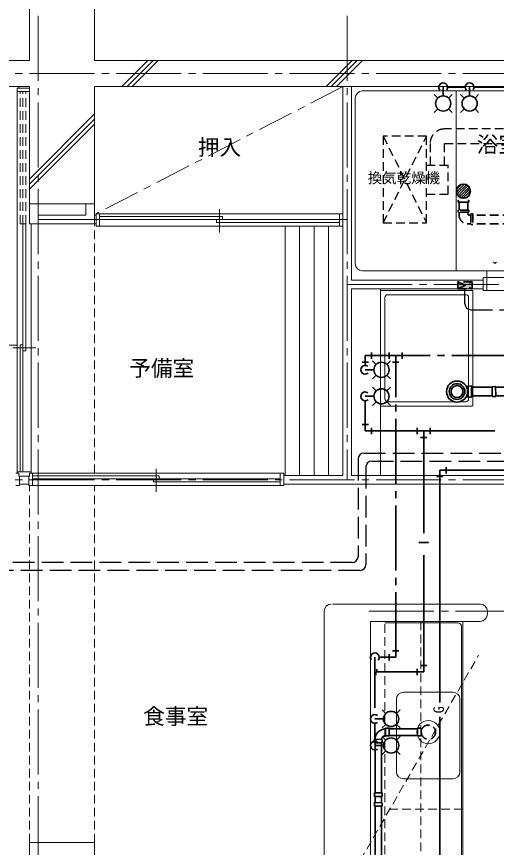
# Model space of a CAD drawing. Units: millimetres at full size, sheet at 1:50; details may follow other scales. Extents: x -9674 to 9699, y -6794 to 6791.
# Drawn here: x -3156 to 167, y -1833 to 3915 of the extents above; entities that cross this region are included whole.
import ezdxf
from ezdxf.enums import TextEntityAlignment as Align

# ---------------------------------------------------------------- set-up
doc = ezdxf.new("R2010")
doc.units = ezdxf.units.MM
doc.header["$LTSCALE"] = 50
for name, pattern in [('CHAIN1', [8, 5, -1, 1, -1]), ('CHAIN2', [12, 9, -1, 1, -1]), ('DASHED1', [1.8, 1.2, -0.6]), ('DASHED3', [4, 3, -1])]:
    doc.linetypes.add(name, pattern=pattern)
for name, color, linetype, lineweight in [('1-0_芯', 134, 'CHAIN2', 9), ('1-1_躯体', 134, 'Continuous', 9), ('1-2_間仕切', 134, 'Continuous', 9), ('1-3_建具', 134, 'Continuous', 9), ('1-4_仕上げ', 134, 'Continuous', 9), ('1-5_設備', 134, 'Continuous', 9), ('1-7_その他', 134, 'DASHED1', 9), ('1-8_ハッチ', 134, 'Continuous', 9), ('1-C_梁', 134, 'DASHED1', 9), ('2-0_芯', 3, 'Continuous', 35), ('2-2', 5, 'DASHED3', 25), ('2-3_建具', 4, 'Continuous', 35), ('2-9_金物', 1, 'CHAIN2', 35), ('2-A_文字', 6, 'Continuous', 35), ('2-C', 2, 'DASHED1', 25)]:
    doc.layers.add(name, color=color, linetype=linetype, lineweight=lineweight)
doc.layers.add('1-A_文字', color=134, linetype='Continuous')
doc.styles.add('ＭＳ ゴシック', font='')
doc.styles.get('ＭＳ ゴシック').set_extended_font_data('MS Gothic')

msp = doc.modelspace()

# ---------------------------------------------------------------- linework, layer by layer
at = {"layer": '1-0_芯'}
for p, q in [((-3005.88, 4520.51), (-3005.88, -3699.49)), ((-865.88, 4520.51), (-865.88, 710.51)), ((-8465.88, 3520.51), (8544.12, 3520.51)), ((-3005.88, 2510.51), (-865.88, 2510.51)), ((-865.88, 2060.51), (2313.12, 2060.51)), ((-8465.88, 710.51), (3114.12, 710.51)), ((-715.88, -199.49), (2714.12, -199.49))]:
    msp.add_line(p, q, dxfattribs=at)
at = {"layer": '1-1_躯体'}
for p, q in [((-3065.88, 4420.51), (-3065.88, 3610.51)), ((-2615.88, 4420.51), (-2615.88, 3610.51)), ((-3065.88, 3610.51), (-6665.88, 3610.51)), ((1884.12, 3610.51), (-2615.88, 3610.51)), ((-3065.88, 3430.51), (-6665.88, 3430.51)), ((-3065.88, 3430.51), (-3065.88, 2620.51)), ((1884.12, 3430.51), (-2615.88, 3430.51)), ((-2615.88, 3430.51), (-2615.88, 2620.51)), ((-3065.88, 2620.51), (-2615.88, 2620.51)), ((-3065.88, -1799.49), (-2615.88, -1799.49)), ((-3065.88, -1799.49), (-3065.88, -2609.49)), ((-2615.88, -1799.49), (-2615.88, -2609.49))]:
    msp.add_line(p, q, dxfattribs=at)
at = {"layer": '1-2_間仕切'}
for p, q in [((-3140.88, 3430.51), (-3140.88, 3420.51)), ((-895.88, 3430.51), (-895.88, 740.51)), ((-835.88, 3430.51), (-835.88, 2090.51)), ((-3065.88, 2620.51), (-3065.88, 2480.51)), ((-2675.88, 2620.51), (-2675.88, 2540.51)), ((-2615.88, 2620.51), (-2615.88, 2480.51)), ((-2615.88, 2540.51), (-2605.88, 2540.51)), ((-3065.88, 2480.51), (-2615.88, 2480.51)), ((-2615.88, 2480.51), (-2605.88, 2480.51)), ((76.12, 2090.51), (-835.88, 2090.51)), ((-835.88, 2030.51), (-835.88, 740.51)), ((76.12, 2030.51), (-835.88, 2030.51)), ((-1305.88, 740.51), (-895.88, 740.51)), ((-835.88, 740.51), (1010.62, 740.51)), ((-1305.88, 680.51), (888.12, 680.51))]:
    msp.add_line(p, q, dxfattribs=at)
msp.add_lwpolyline([(-3005.88, 2620.51), (-3005.88, 2540.51), (-2675.88, 2540.51)], dxfattribs=at)
at = {"layer": '1-3_建具'}
for p, q in [((-3150.88, 3410.51), (-3150.88, 765.51)), ((-3065.88, 3395.51), (-3150.88, 3395.51)), ((-2605.88, 2550.51), (-2580.88, 2550.51)), ((-2605.88, 2550.51), (-2605.88, 2465.51)), ((-2580.88, 2550.51), (-2580.88, 2465.51)), ((-2580.88, 2550.51), (-920.88, 2550.51)), ((-1730.88, 2531.34), (-2580.88, 2531.34)), ((-1750.88, 2421.34), (-1750.88, 2581.34)), ((-1730.88, 2511.34), (-1730.88, 2531.34)), ((-920.88, 2550.51), (-920.88, 2465.51)), ((-920.88, 2550.51), (-895.88, 2550.51)), ((-3111.71, 1603.01), (-3111.71, 2480.51)), ((-3111.71, 2480.51), (-3091.71, 2480.51)), ((-3091.71, 2480.51), (-3091.71, 1603.01)), ((-3055.88, 2480.51), (-3055.88, 765.51)), ((-2580.88, 2511.34), (-1730.88, 2511.34)), ((-1770.88, 2491.34), (-1770.88, 2511.34)), ((-1770.88, 2511.34), (-920.88, 2511.34)), ((-920.88, 2491.34), (-1770.88, 2491.34)), ((-2605.88, 2465.51), (-2580.88, 2465.51)), ((-920.88, 2465.51), (-2580.88, 2465.51)), ((-920.88, 2465.51), (-895.88, 2465.51)), ((76.12, 2110.51), (101.12, 2110.51)), ((76.12, 2020.51), (76.12, 2110.51)), ((101.12, 2110.51), (821.12, 2110.51)), ((101.12, 2110.51), (101.12, 2020.51)), ((76.12, 2020.51), (101.12, 2020.51)), ((101.12, 2020.51), (821.12, 2020.51)), ((-3021.71, 1623.01), (-3181.71, 1623.01)), ((-3111.71, 1643.01), (-3131.71, 1643.01)), ((-3131.71, 1643.01), (-3131.71, 765.51)), ((-3111.71, 765.51), (-3111.71, 1643.01)), ((-3091.71, 1603.01), (-3111.71, 1603.01)), ((-3160.88, 755.51), (-3150.88, 755.51)), ((-3150.88, 765.51), (-3055.88, 765.51)), ((-3150.88, 765.51), (-3150.88, 755.51)), ((-3065.88, 755.51), (-3065.88, 734.51)), ((-3065.88, 755.51), (-3055.88, 755.51)), ((-3055.88, 765.51), (-3055.88, 755.51)), ((-1330.88, 755.51), (-3045.88, 755.51)), ((-2188.38, 626.34), (-2188.38, 786.34)), ((-1330.88, 755.51), (-1330.88, 670.51)), ((-1330.88, 755.51), (-1305.88, 755.51)), ((-1305.88, 755.51), (-1305.88, 670.51)), ((-3140.88, 734.51), (-3065.88, 734.51)), ((-3135.88, 734.51), (-3135.88, 670.51)), ((-3070.88, 734.51), (-3070.88, 670.51)), ((-2168.38, 736.34), (-3045.88, 736.34)), ((-3045.88, 716.34), (-2168.38, 716.34)), ((-2208.38, 696.34), (-2208.38, 716.34)), ((-2208.38, 716.34), (-1330.88, 716.34)), ((-1330.88, 696.34), (-2208.38, 696.34)), ((-2168.38, 716.34), (-2168.38, 736.34)), ((-3160.88, 670.51), (-3135.88, 670.51)), ((-3135.88, 680.51), (-3070.88, 680.51)), ((-3070.88, 670.51), (-3045.88, 670.51)), ((-3045.88, 670.51), (-1330.88, 670.51)), ((-1305.88, 670.51), (-1330.88, 670.51))]:
    msp.add_line(p, q, dxfattribs=at)
at = {"layer": '1-3_建具', "linetype": 'DASHED1'}
for p, q in [((-3131.71, 2480.51), (-3131.71, 3395.51)), ((-3111.71, 2480.51), (-3111.71, 3395.51)), ((-3091.71, 2480.51), (-3091.71, 3395.51)), ((-3111.71, 2480.51), (-3131.71, 2480.51))]:
    msp.add_line(p, q, dxfattribs=at)
at = {"layer": '1-3_建具'}
for points in [[(-3065.88, 3420.51), (-3150.88, 3420.51), (-3150.88, 3395.51)], [(-3150.88, 755.51), (-3140.88, 755.51), (-3140.88, 734.51)], [(-3055.88, 755.51), (-3045.88, 755.51), (-3045.88, 670.51)]]:
    msp.add_lwpolyline(points, dxfattribs=at)
at = {"layer": '1-4_仕上げ'}
for p, q in [((-1295.88, 2465.51), (-1295.88, 740.51)), ((-1195.88, 2465.51), (-1195.88, 740.51)), ((-1095.88, 2465.51), (-1095.88, 740.51)), ((-995.88, 2465.51), (-995.88, 740.51)), ((-6618.88, 1642.18), (-3150.88, 1642.18)), ((54.12, -149.49), (-965.88, -149.49)), ((-1025.88, -199.49), (-1025.88, -1939.49)), ((104.12, -219.49), (104.12, -199.49)), ((54.12, -269.49), (-705.88, -269.49)), ((-705.88, -1939.49), (-705.88, -269.49))]:
    msp.add_line(p, q, dxfattribs=at)
for centre, start, end in [((-975.88, -199.49), 90, 180), ((54.12, -199.49), 0, 90), ((54.12, -219.49), 270, 0)]:
    msp.add_arc(centre, 50, start, end, dxfattribs=at)
at = {"layer": '1-5_設備'}
for p, q in [((879.12, 3400.51), (-760.88, 3400.51)), ((-110.88, 3400.51), (-110.88, 2155.51)), ((-810.88, 2205.51), (-810.88, 3350.51)), ((879.12, 2155.51), (-760.88, 2155.51)), ((101.12, 2110.51), (101.12, 2155.51)), ((-635.88, 2030.51), (-635.88, 740.51)), ((-635.88, 2020.51), (-0.88, 2020.51)), ((4.12, 2015.51), (4.12, 1225.51)), ((-605.88, 1970.51), (-605.88, 1270.51)), ((-585.88, 1990.51), (-45.88, 1990.51)), ((-25.88, 1970.51), (-25.88, 1270.51)), ((-0.88, 1220.51), (-635.88, 1220.51)), ((-45.88, 1250.51), (-585.88, 1250.51)), ((-100.88, -279.49), (-605.88, -279.49)), ((-65.88, -1959.49), (-65.88, -269.49)), ((-75.88, -304.49), (-75.88, -1969.49)), ((-475.88, -759.49), (-135.88, -759.49)), ((-525.88, -809.49), (-525.88, -1309.49)), ((-85.88, -1309.49), (-85.88, -809.49)), ((-475.88, -1359.49), (-135.88, -1359.49))]:
    msp.add_line(p, q, dxfattribs=at)
at = {"layer": '1-5_設備', "linetype": 'DASHED1'}
for p, q in [((-605.88, -2509.49), (-605.88, -269.49)), ((-355.88, -269.49), (-355.88, -2189.49)), ((-65.88, -1569.49), (-605.88, -1569.49))]:
    msp.add_line(p, q, dxfattribs=at)
at = {"layer": '1-5_設備'}
for centre, radius in [((-105.88, 1320.51), 40), ((-304.25, -1036.12), 80)]:
    msp.add_circle(centre, radius, dxfattribs=at)
for centre, radius, start, end in [((-760.88, 3350.51), 50, 90, 180), ((-760.88, 2205.51), 50, 180, 270), ((-0.88, 2015.51), 5, 0, 90), ((-585.88, 1970.51), 20, 90, 180), ((-45.88, 1970.51), 20, 0, 90), ((-585.88, 1270.51), 20, 180, 270), ((-45.88, 1270.51), 20, 270, 0), ((-0.88, 1225.51), 5, 270, 0), ((-100.88, -304.49), 25, 0, 90), ((-475.88, -809.49), 50, 90, 180), ((-135.88, -809.49), 50, 0, 90), ((-475.88, -1309.49), 50, 180, 270), ((-135.88, -1309.49), 50, 270, 0)]:
    msp.add_arc(centre, radius, start, end, dxfattribs=at)
at = {"layer": '1-7_その他', "linetype": 'CHAIN1'}
msp.add_line((-895.88, 3430.51), (-2605.88, 2550.51), dxfattribs=at)
at = {"layer": '1-8_ハッチ'}
for p, q in [((-2426.47, 3430.51), (-2246.47, 3610.51)), ((-2391.11, 3430.51), (-2211.11, 3610.51)), ((-2355.75, 3430.51), (-2175.75, 3610.51)), ((-1012.25, 3430.51), (-832.25, 3610.51)), ((-976.9, 3430.51), (-796.9, 3610.51)), ((-941.54, 3430.51), (-761.54, 3610.51)), ((-3065.88, 2791.1), (-2615.88, 3241.1)), ((-3065.88, 2755.74), (-2615.88, 3205.74)), ((-3065.88, 2720.39), (-2615.88, 3170.39))]:
    msp.add_line(p, q, dxfattribs=at)
at = {"layer": '1-C_梁'}
for p, q in [((-2615.88, 755.51), (-2615.88, 2480.51)), ((-3065.88, -1799.49), (-3065.88, 670.51)), ((-2615.88, -1799.49), (-2615.88, 670.51))]:
    msp.add_line(p, q, dxfattribs=at)
at = {"layer": '2-0_芯'}
for p, q in [((-109.1, 2718.68), (-73.47, 2754.36)), ((-42.08, 2661.97), (-16.66, 2687.42)), ((-34.54, 1358.87), (-6.89, 1359.43)), ((-34.54, 1358.87), (-34.54, 1282.16)), ((-5.5, 1282.75), (-6.89, 1359.43)), ((136.54, 1350.76), (-6.73, 1350.76)), ((162.2, 1354.61), (136.47, 1354.08)), ((136.47, 1354.08), (137.86, 1285.77)), ((160.97, 1354.58), (137.71, 1354.11)), ((160.97, 1354.58), (162.36, 1286.27)), ((1019.05, 1350.76), (161.2, 1350.76)), ((-34.54, 1282.16), (-5.5, 1282.75)), ((137.77, 1290.26), (-5.64, 1290.26)), ((162.36, 1286.27), (137.86, 1285.77)), ((162.36, 1286.27), (137.86, 1285.77)), ((1020.28, 1290.26), (162.12, 1290.26)), ((-600.83, -1009.47), (-600.83, -1062.77)), ((-600.83, -1009.47), (-600.83, -1062.77)), ((-600.83, -1009.47), (-576.33, -1009.47)), ((-600.83, -1009.47), (-576.33, -1009.47)), ((-576.33, -1009.47), (-576.33, -1062.77)), ((-576.33, -1009.47), (-576.33, -1062.77)), ((-573.19, -1013.21), (-379.26, -1013.21)), ((-379.26, -1062.77), (-379.26, -1009.47)), ((-379.26, -1062.77), (-379.26, -1009.47)), ((-354.76, -1009.47), (-379.26, -1009.47)), ((-354.76, -1062.77), (-354.76, -1009.47)), ((-354.76, -1013.42), (-348.09, -1013.42)), ((-677.98, -1085.06), (-678.48, -1109.56)), ((-624.69, -1086.15), (-677.98, -1085.06)), ((-624.69, -1086.15), (-625.19, -1110.64)), ((-624.69, -1086.15), (-624.89, -1095.69)), ((-600.83, -1062.77), (-576.33, -1062.77)), ((-600.83, -1062.77), (-576.33, -1062.77)), ((-573.19, -1059.03), (-379.26, -1059.03)), ((-354.76, -1062.77), (-379.26, -1062.77)), ((-354.76, -1058.82), (-348.09, -1058.82)), ((-625.19, -1110.64), (-678.48, -1109.56)), ((-647.79, -1110.18), (-678.48, -1109.56)), ((-673.36, -1109.66), (-673.54, -1456.2)), ((-628.93, -1110.64), (-628.93, -1457.1)), ((-677.98, -1456.11), (-678.48, -1480.6)), ((-625.19, -1481.69), (-678.48, -1480.6)), ((-625.19, -1481.69), (-678.48, -1480.6)), ((-624.69, -1457.19), (-677.98, -1456.11)), ((-673.76, -1480.7), (-673.78, -1523.4)), ((-628.93, -1481.61), (-628.93, -1524.31)), ((-624.69, -1457.19), (-625.19, -1481.69)), ((-624.69, -1457.19), (-625.19, -1481.69)), ((-677.98, -1523.31), (-678.48, -1547.81)), ((-625.19, -1548.89), (-678.48, -1547.81)), ((-625.19, -1548.89), (-678.48, -1547.81)), ((-624.69, -1524.4), (-677.98, -1523.31)), ((-673.59, -1547.81), (-673.84, -2004.73)), ((-628.93, -1548.89), (-628.93, -2005.64)), ((-624.69, -1524.4), (-625.19, -1548.89)), ((-624.69, -1524.4), (-625.19, -1548.89))]:
    msp.add_line(p, q, dxfattribs=at)
at = {"layer": '2-0_芯', "linetype": 'DASHED1'}
for p, q in [((-98.08, 2631.11), (-98.2, 2642.11)), ((-98.08, 2631.11), (-92.38, 2630.58)), ((-30.78, 2631.24), (-92.38, 2630.58)), ((-91.73, 2576.03), (-91.75, 2630.58)), ((-31.29, 2576.07), (-31.33, 2631.65)), ((-25.09, 2631.91), (-30.78, 2631.24)), ((-25.09, 2631.91), (-25.21, 2642.91)), ((-24.46, 2576.07), (-98.46, 2576.03)), ((-91.71, 2541.06), (-91.72, 2561.23)), ((-31.27, 2551.59), (-31.27, 2561.27)), ((-24.46, 2561.27), (-24.47, 2576.1)), ((-21.26, 2541.6), (-10.34, 2541.61)), ((4.46, 2549.68), (-10.37, 2549.67)), ((-10.34, 2549.68), (-10.29, 2475.68)), ((810.87, 2542.24), (4.46, 2541.62)), ((-31.68, 2481.09), (-10.3, 2481.1)), ((810.87, 2481.5), (4.5, 2481.1))]:
    msp.add_line(p, q, dxfattribs=at)
at = {"layer": '2-0_芯'}
for points in [[(-110.04, 2700.05), (-103.22, 2706.88), (-61.66, 2748.5), (-54.84, 2755.33)], [(-106.04, 2686.37), (-85.54, 2706.9), (-61.65, 2730.82), (-41.15, 2751.34)], [(-99.13, 2675.6), (-67.86, 2706.91), (-61.63, 2713.15), (-30.37, 2744.45)], [(-90.03, 2667.03), (-61.62, 2695.47), (-50.19, 2706.92), (-21.78, 2735.36)], [(-78.42, 2660.95), (-61.61, 2677.79), (-32.51, 2706.93), (-15.7, 2723.76)], [(-63.68, 2658.03), (-61.6, 2660.11), (-14.83, 2706.94), (-12.75, 2709.02)], [(-624.69, -1086.15), (-677.98, -1085.06), (-678.48, -1109.56)], [(-624.69, -1457.19), (-677.98, -1456.11), (-678.48, -1480.6)], [(-624.69, -1524.4), (-677.98, -1523.31), (-678.48, -1547.81)]]:
    msp.add_lwpolyline(points, dxfattribs=at)
at = {"layer": '2-0_芯', "linetype": 'DASHED1'}
for points in [[(-24.46, 2561.27), (-98.46, 2561.23), (-98.47, 2576.05)], [(4.46, 2549.68), (4.51, 2475.68), (-10.32, 2475.67)]]:
    msp.add_lwpolyline(points, dxfattribs=at)
at = {"layer": '2-0_芯'}
for centre, radius in [((-61.63, 2706.91), 49.09), ((-105.88, 1320.51), 72.97), ((-105.88, 1320.51), 54.3), ((-105.88, 1320.51), 41.55)]:
    msp.add_circle(centre, radius, dxfattribs=at)
at = {"layer": '2-0_芯', "linetype": 'DASHED1'}
msp.add_circle((-304.25, -1036.12), 49.37, dxfattribs=at)
for centre, radius, start, end in [((-100.24, 2645.56), 4, 300.62129, 0.62129), ((-23.24, 2646.39), 4, 180.62129, 240.62129), ((-31.71, 2541.09), 60, 180.02797, 270.02797), ((-21.27, 2551.6), 10, 180.0444, 270.0444)]:
    msp.add_arc(centre, radius, start, end, dxfattribs=at)
at = {"layer": '2-0_芯'}
for centre, radius, start, end in [((-598.33, -1089.19), 75.77, 91.891, 176.9407), ((-598.33, -1089.19), 30.37, 94.722, 174.10651), ((-598.33, -1089.19), 30.37, 174.10651, 174.111), ((-598.33, -1460.23), 30.37, 174.10651, 174.111), ((-598.33, -1527.44), 30.37, 174.10651, 174.111)]:
    msp.add_arc(centre, radius, start, end, dxfattribs=at)
at = {"layer": '2-2', "color": 4, "linetype": 'DASHED1', "lineweight": 35}
for p, q in [((-101.35, 2030.51), (-1.35, 2080.51)), ((-101.35, 2080.51), (-1.35, 2030.51)), ((-1.35, 2080.51), (-101.35, 2080.51)), ((-101.35, 2080.51), (-101.35, 2030.51)), ((-1.35, 2080.51), (-1.35, 2030.51)), ((-101.35, 2030.51), (-1.35, 2030.51))]:
    msp.add_line(p, q, dxfattribs=at)
at = {"layer": '2-2'}
for p, q in [((-51.35, 1926.64), (-51.35, 2030.51)), ((-11.35, 1886.64), (714.45, 1886.64)), ((-751.65, 894.31), (889.94, 894.31)), ((-791.65, 854.31), (-791.65, 177.83)), ((-696.7, 839.35), (1004.29, 839.35)), ((-736.7, 799.35), (-736.7, 122.87)), ((-831.65, 137.83), (-3417.14, 137.83)), ((-776.7, 82.87), (-3302.79, 82.87))]:
    msp.add_line(p, q, dxfattribs=at)
msp.add_arc((156.59, 2221.99), 11.7, 211.23674, 328.76326, dxfattribs=at)
at = {"layer": '2-2', "linetype": 'Continuous'}
for centre, start, end in [((-11.35, 1926.64), 180, 270), ((-751.65, 854.31), 90, 180), ((-696.7, 799.35), 90, 180), ((-831.65, 177.83), 270, 0), ((-776.7, 122.87), 270, 0)]:
    msp.add_arc(centre, 40, start, end, dxfattribs=at)
at = {"layer": '2-2', "color": 150}
msp.add_solid([(-101.35, 2080.51), (-1.35, 2080.51), (-101.35, 2030.51), (-1.35, 2030.51)], dxfattribs=at)
at = {"layer": '2-3_建具'}
for p, q in [((-224.81, 776.02), (1684.43, 776.02)), ((-224.81, -831.32), (-224.81, 776.02)), ((-180.51, 754.42), (-180.51, 797.62)), ((-246.41, 731.73), (-203.21, 731.73)), ((-224.81, -2512.81), (-224.81, -931.32))]:
    msp.add_line(p, q, dxfattribs=at)
at = {"layer": '2-9_金物', "linetype": 'Continuous'}
for p, q in [((-18.63, 3365.99), (-18.63, 3425.82)), ((-55.79, 3350.6), (-81.01, 3375.81)), ((18.53, 3350.6), (43.75, 3375.81)), ((-55.79, 3276.28), (-81.01, 3251.06)), ((18.53, 3276.28), (43.75, 3251.06)), ((-666.48, 1508.06), (-691.7, 1533.28)), ((-592.16, 1508.06), (-566.94, 1533.28)), ((-681.87, 1470.9), (-741.71, 1470.9)), ((-666.48, 1433.74), (-691.7, 1408.52)), ((-592.16, 1433.74), (-566.94, 1408.52)), ((-599.83, -1091.23), (-625.04, -1066.01)), ((-525.51, -1091.23), (-500.29, -1066.01)), ((-615.22, -1128.39), (-675.05, -1128.39)), ((-599.83, -1165.55), (-625.04, -1190.76)), ((-525.51, -1165.55), (-500.29, -1190.76))]:
    msp.add_line(p, q, dxfattribs=at)
at = {"layer": '2-9_金物'}
for p, q in [((11.71, 3425.82), (299.26, 3425.82)), ((-741.71, 1501.24), (-741.71, 1569.11)), ((-741.71, 1569.11), (1518.42, 1569.11)), ((-697.41, 1547.51), (-697.41, 1590.71)), ((-574.95, 1590.71), (-574.95, 1547.51)), ((-530.66, -518.25), (-530.66, 1569.11)), ((-486.36, 1590.71), (-486.36, 1547.51)), ((-763.31, 1524.81), (-720.11, 1524.81)), ((-552.26, 1524.81), (-509.06, 1524.81)), ((-574.95, -496.65), (-574.95, -539.85)), ((-509.06, -473.95), (-552.26, -473.95)), ((-675.05, -868.78), (-675.05, -518.25)), ((-644.71, -518.25), (-530.66, -518.25)), ((-675.05, -975.26), (-675.05, -1098.05))]:
    msp.add_line(p, q, dxfattribs=at)
at = {"layer": '2-9_金物', "linetype": 'Continuous'}
for centre in [(-18.63, 3313.44), (-629.32, 1470.9), (-562.67, -1128.39)]:
    msp.add_circle(centre, 52.55, dxfattribs=at)
for centre, start, end in [((-18.63, 3425.82), 325.151, 219.51), ((-741.71, 1470.9), 55.151, 309.51), ((-675.05, -518.25), 320.49, 214.849), ((-675.05, -1128.39), 50.49, 304.849)]:
    msp.add_arc(centre, 30.34, start, end, dxfattribs=at)
at = {"layer": '2-A_文字'}
for p, q in [((-202.1, 3365.99), (-202.1, 3425.82)), ((-171.76, 3425.82), (-48.97, 3425.82)), ((-239.25, 3350.6), (-264.47, 3375.81)), ((-164.94, 3350.6), (-139.72, 3375.81)), ((-239.25, 3276.28), (-264.47, 3251.06)), ((-164.94, 3276.28), (-139.72, 3251.06)), ((-666.48, 1324.59), (-691.7, 1349.81)), ((-592.16, 1324.59), (-566.94, 1349.81)), ((-681.87, 1287.43), (-741.71, 1287.43)), ((-741.71, 1257.09), (-741.71, 1048.04)), ((-666.48, 1250.28), (-691.7, 1225.06)), ((-592.16, 1250.28), (-566.94, 1225.06)), ((-763.31, 1092.33), (-720.11, 1092.33)), ((154.75, 1048.04), (-741.71, 1048.04)), ((-697.41, 1026.44), (-697.41, 1069.64)), ((-381.19, 1069.64), (-381.19, 1026.44)), ((-336.9, 341.15), (-336.9, 1048.04)), ((-292.6, 1069.64), (-292.6, 1026.44)), ((-358.5, 1003.74), (-315.3, 1003.74)), ((-302.48, 276.65), (-371.31, 276.65)), ((-336.9, 188.74), (-336.9, -619.81)), ((-664.65, -619.81), (-336.9, -619.81)), ((-381.19, -641.41), (-381.19, -598.21)), ((-315.3, -575.51), (-358.5, -575.51)), ((-599.83, -907.76), (-625.04, -882.54)), ((-525.51, -907.76), (-500.29, -882.54)), ((-615.22, -944.92), (-675.05, -944.92)), ((-599.83, -982.08), (-625.04, -1007.3)), ((-525.51, -982.08), (-500.29, -1007.3))]:
    msp.add_line(p, q, dxfattribs=at)
for centre in [(-202.1, 3313.44), (-629.32, 1287.43), (-562.67, -944.92)]:
    msp.add_circle(centre, 52.55, dxfattribs=at)
for centre, radius, start, end in [((-202.1, 3425.82), 30.34, 325.151, 219.51), ((-741.71, 1287.43), 30.34, 55.151, 309.51), ((-658.58, -629.81), 11.7, 121.23674, 238.76326), ((-670.71, -609.81), 11.7, 301.23674, 58.76326), ((-675.05, -944.92), 30.34, 50.49, 304.849)]:
    msp.add_arc(centre, radius, start, end, dxfattribs=at)
at = {"layer": '2-C'}
for p, q in [((1746.43, 3137.29), (-192.45, 3137.29)), ((-617.45, 2487.29), (-317.45, 3087.29)), ((-617.45, 3087.29), (-317.45, 2487.29)), ((-317.45, 2487.29), (-317.45, 3087.29)), ((-292.45, 3037.29), (-292.45, 2887.29)), ((-192.45, 2887.29), (-192.45, 3037.29)), ((-317.45, 2887.29), (-167.45, 2887.29)), ((-167.45, 2687.29), (-167.45, 2887.29)), ((-317.45, 2687.29), (-167.45, 2687.29)), ((-617.45, 2487.29), (-317.45, 2487.29))]:
    msp.add_line(p, q, dxfattribs=at)
at = {"layer": '2-C', "color": 7, "lineweight": 9}
msp.add_line((-866.46, -2079.17), (43.58, -502.94), dxfattribs=at)
at = {"layer": '2-C'}
for points in [[(-317.45, 3087.29), (-617.45, 3087.29), (-617.45, 2487.29)], [(-192.45, 3037.29), (1746.43, 3037.29), (1746.43, 1410.51)]]:
    msp.add_lwpolyline(points, dxfattribs=at)
msp.add_arc((-192.45, 3037.29), 100, 90, 180, dxfattribs=at)

# ---------------------------------------------------------------- texts
at = {"layer": '1-A_文字', "style": 'ＭＳ ゴシック'}
for s, p in [('押入', (-1900.88, 2923.01)), ('浴室', (30.61, 2942.34)), ('予備室', (-2375.73, 1393.96)), ('食事室', (-2279.21, -1014.32))]:
    msp.add_text(s, height=110, dxfattribs=at).set_placement(p, align=Align.BOTTOM_LEFT)
at = {"layer": '2-2', "color": 7, "style": 'ＭＳ ゴシック'}
msp.add_text('換気乾燥機', height=73.31, dxfattribs=at).set_placement((-723.86, 2739.81), align=Align.BOTTOM_LEFT)
at = {"layer": '2-3_建具', "color": 7, "style": 'ＭＳ ゴシック'}
msp.add_text('G', height=73.31, rotation=90, dxfattribs=at).set_placement((-174.81, -906.32), align=Align.BOTTOM_LEFT)

doc.saveas('drawing.dxf')
